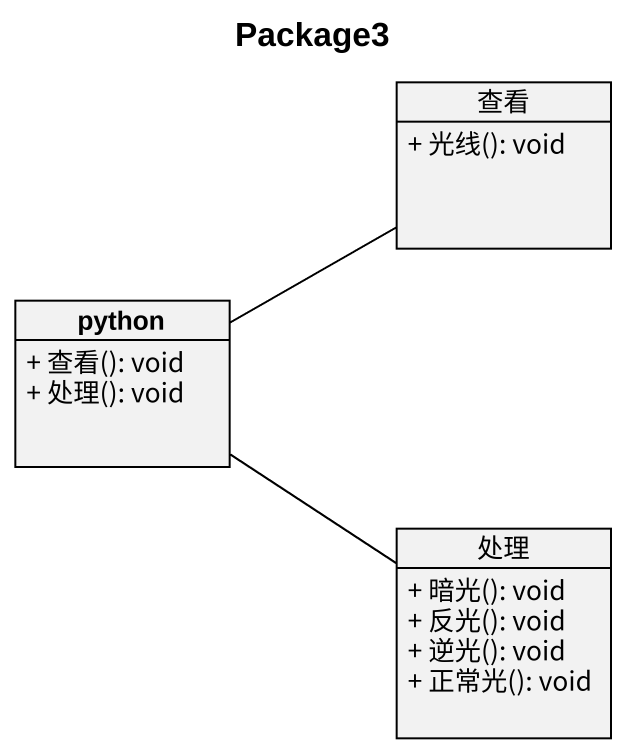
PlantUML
@startuml
title Package3
hide circle
hide empty members
skinparam classAttributeIconSize 0
class 查看 {
  + 光线(): void
}
class python {
  + 查看(): void
  + 处理(): void
}
class 处理 {
  + 暗光(): void
  + 反光(): void
  + 逆光(): void
  + 正常光(): void
}
python -right- 查看
python -- 处理
@enduml
